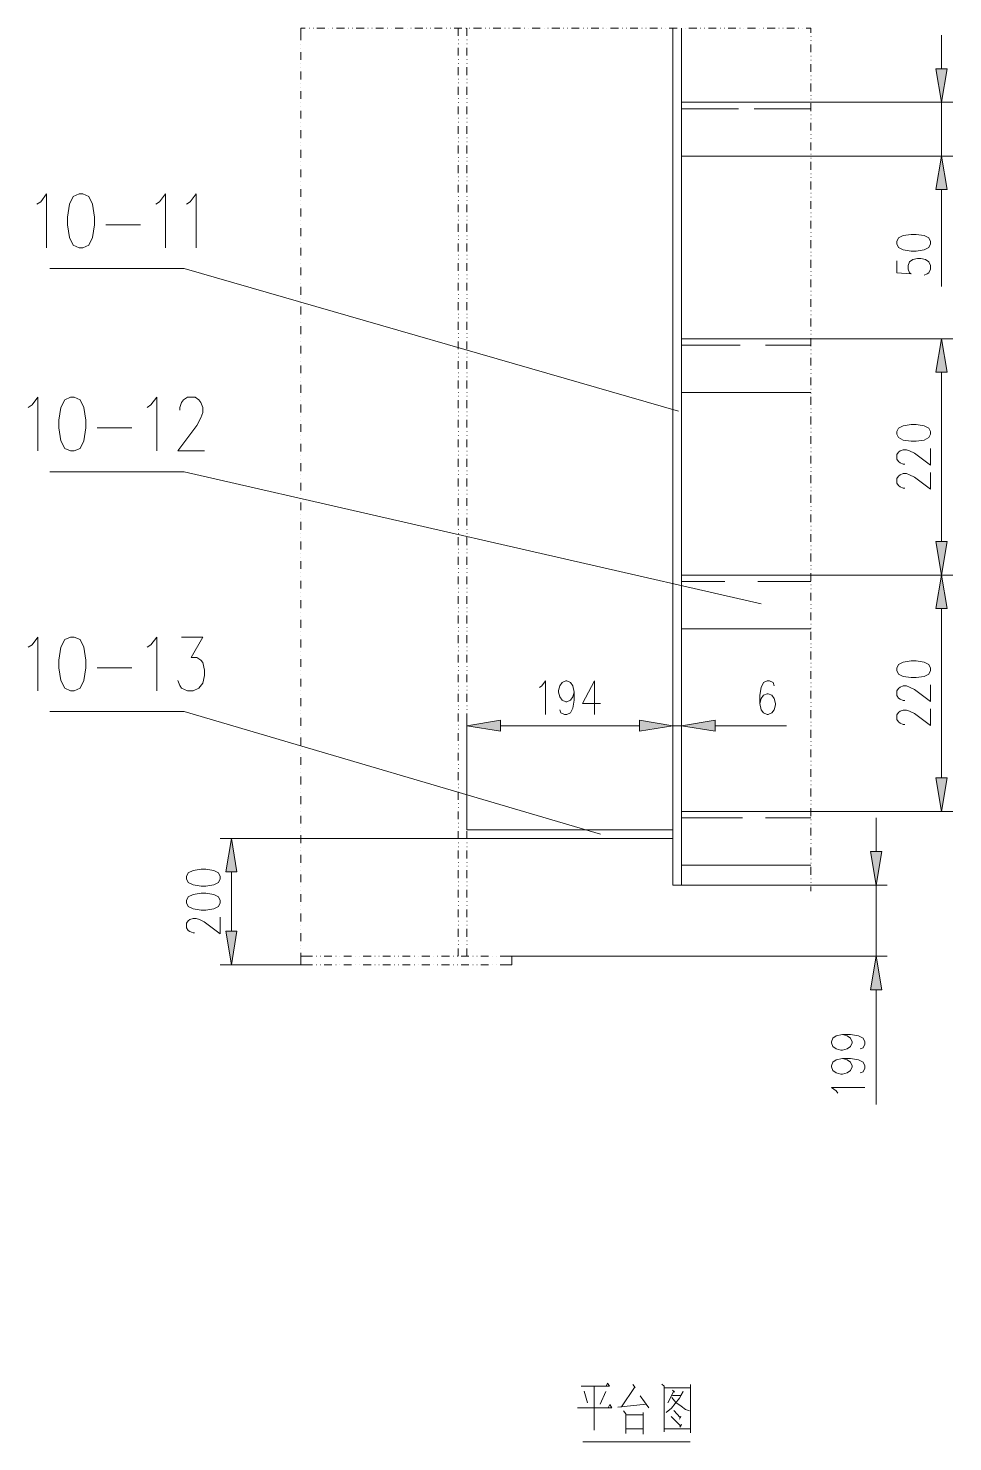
# Model space of a CAD drawing. Header units: millimetres. Extents: x 0 to 829, y 0 to 586.
# Drawn here: x 408.3 to 476.2, y 169.9 to 273.7 of the extents above; entities that cross this region are included whole.
import ezdxf

# ---------------------------------------------------------------- set-up
doc = ezdxf.new("R2010")
doc.units = ezdxf.units.MM

msp = doc.modelspace()

# ---------------------------------------------------------------- hatches: boundary and pattern name
h = msp.add_hatch(color=0)
h.dxf.hatch_style = 2
h.paths.add_polyline_path([(474.997639, 270.728722), (475.410389, 268.266333), (475.819611, 270.728722)])
h = msp.add_hatch(color=0)
h.dxf.hatch_style = 2
h.paths.add_polyline_path([(474.997639, 261.856361), (475.410389, 264.322278), (475.819611, 261.856361)])
h = msp.add_hatch(color=0)
h.dxf.hatch_style = 2
h.paths.add_polyline_path([(474.997639, 248.447278), (475.410389, 250.913194), (475.819611, 248.447278)])
h = msp.add_hatch(color=0)
h.dxf.hatch_style = 2
h.paths.add_polyline_path([(474.997639, 236.025972), (475.410389, 233.560056), (475.819611, 236.025972)])
h = msp.add_hatch(color=0)
h.dxf.hatch_style = 2
h.paths.add_polyline_path([(474.997639, 231.094139), (475.410389, 233.560056), (475.819611, 231.094139)])
h = msp.add_hatch(color=0)
h.dxf.hatch_style = 2
h.paths.add_polyline_path([(443.000694, 222.909694), (440.534778, 222.496944), (443.000694, 222.087722)])
h = msp.add_hatch(color=0)
h.dxf.hatch_style = 2
h.paths.add_polyline_path([(453.213611, 222.909694), (455.679528, 222.496944), (453.213611, 222.087722)])
h = msp.add_hatch(color=0)
h.dxf.hatch_style = 2
h.paths.add_polyline_path([(453.213611, 222.909694), (455.679528, 222.496944), (453.213611, 222.087722)])
h = msp.add_hatch(color=0)
h.dxf.hatch_style = 2
h.paths.add_polyline_path([(458.773389, 222.909694), (456.307472, 222.496944), (458.773389, 222.087722)])
h = msp.add_hatch(color=0)
h.dxf.hatch_style = 2
h.paths.add_polyline_path([(474.997639, 218.672833), (475.410389, 216.206917), (475.819611, 218.672833)])
h = msp.add_hatch(color=0)
h.dxf.hatch_style = 2
h.paths.add_polyline_path([(422.828861, 211.761917), (423.238083, 214.227833), (423.647306, 211.761917)])
h = msp.add_hatch(color=0)
h.dxf.hatch_style = 2
h.paths.add_polyline_path([(470.18575, 213.26475), (470.5985, 210.798833), (471.007722, 213.26475)])
h = msp.add_hatch(color=0)
h.dxf.hatch_style = 2
h.paths.add_polyline_path([(422.828861, 207.405111), (423.238083, 204.942722), (423.647306, 207.405111)])
h = msp.add_hatch(color=0)
h.dxf.hatch_style = 2
h.paths.add_polyline_path([(470.18575, 203.108278), (470.5985, 205.574194), (471.007722, 203.108278)])

# ---------------------------------------------------------------- linework, layer by layer
at = {"color": 0, "lineweight": 0}
for points in [[(428.332194, 273.702639), (428.332194, 272.824222)], [(428.667333, 273.702639), (428.332194, 273.702639)], [(428.953083, 273.702639), (428.970722, 273.702639)], [(429.242361, 273.702639), (429.26, 273.702639)], [(430.103139, 273.702639), (429.528111, 273.702639)], [(430.392417, 273.702639), (430.410056, 273.702639)], [(430.678167, 273.702639), (430.695806, 273.702639)], [(431.542472, 273.702639), (430.967444, 273.702639)], [(431.828222, 273.702639), (431.845861, 273.702639)], [(432.1175, 273.702639), (432.135139, 273.702639)], [(432.981806, 273.702639), (432.40325, 273.702639)], [(433.267556, 273.702639), (433.285194, 273.702639)], [(433.556833, 273.702639), (433.574472, 273.702639)], [(434.417611, 273.702639), (433.842583, 273.702639)], [(434.706889, 273.702639), (434.724528, 273.702639)], [(434.992639, 273.702639), (435.010278, 273.702639)], [(435.856944, 273.702639), (435.281917, 273.702639)], [(436.142694, 273.702639), (436.160333, 273.702639)], [(436.431972, 273.702639), (436.449611, 273.702639)], [(437.29275, 273.702639), (436.717722, 273.702639)], [(437.582028, 273.702639), (437.599667, 273.702639)], [(437.867778, 273.702639), (437.885417, 273.702639)], [(438.732083, 273.702639), (438.157056, 273.702639)], [(439.017833, 273.702639), (439.035472, 273.702639)], [(439.307111, 273.702639), (439.32475, 273.702639)], [(440.167889, 273.702639), (439.592861, 273.702639)], [(439.903306, 273.702639), (439.903306, 273.138194)], [(440.457167, 273.702639), (440.474806, 273.702639)], [(440.534778, 273.702639), (440.534778, 273.138194)], [(440.742917, 273.702639), (440.760556, 273.702639)], [(441.607222, 273.702639), (441.032194, 273.702639)], [(441.892972, 273.702639), (441.910611, 273.702639)], [(442.18225, 273.702639), (442.199889, 273.702639)], [(443.043028, 273.702639), (442.468, 273.702639)], [(443.332306, 273.702639), (443.349944, 273.702639)], [(443.618056, 273.702639), (443.635694, 273.702639)], [(444.482361, 273.702639), (443.907333, 273.702639)], [(444.771639, 273.702639), (444.789278, 273.702639)], [(445.057389, 273.702639), (445.075028, 273.702639)], [(445.921694, 273.702639), (445.346667, 273.702639)], [(446.207444, 273.702639), (446.225083, 273.702639)], [(446.496722, 273.702639), (446.514361, 273.702639)], [(447.3575, 273.702639), (446.782472, 273.702639)], [(447.646778, 273.702639), (447.664417, 273.702639)], [(447.932528, 273.702639), (447.950167, 273.702639)], [(448.796833, 273.702639), (448.221806, 273.702639)], [(449.082583, 273.702639), (449.100222, 273.702639)], [(449.371861, 273.702639), (449.3895, 273.702639)], [(450.232639, 273.702639), (449.657611, 273.702639)], [(450.521917, 273.702639), (450.539556, 273.702639)], [(450.807667, 273.702639), (450.825306, 273.702639)], [(451.671972, 273.702639), (451.096944, 273.702639)], [(451.957722, 273.702639), (451.975361, 273.702639)], [(452.247, 273.702639), (452.264639, 273.702639)], [(453.107778, 273.702639), (452.53275, 273.702639)], [(453.397056, 273.702639), (453.414694, 273.702639)], [(453.682806, 273.702639), (453.700444, 273.702639)], [(454.547111, 273.702639), (453.972083, 273.702639)], [(454.832861, 273.702639), (454.8505, 273.702639)], [(455.122139, 273.702639), (455.139778, 273.702639)], [(455.986444, 273.702639), (455.407889, 273.702639)], [(455.679528, 273.702639), (455.679528, 210.798833)], [(456.272194, 273.702639), (456.289833, 273.702639)], [(456.307472, 273.702639), (456.307472, 210.798833)], [(456.561472, 273.702639), (456.579111, 273.702639)], [(457.42225, 273.702639), (456.847222, 273.702639)], [(457.711528, 273.702639), (457.729167, 273.702639)], [(457.997278, 273.702639), (458.014917, 273.702639)], [(458.861583, 273.702639), (458.286556, 273.702639)], [(459.147333, 273.702639), (459.164972, 273.702639)], [(459.436611, 273.702639), (459.45425, 273.702639)], [(460.297389, 273.702639), (459.722361, 273.702639)], [(460.586667, 273.702639), (460.604306, 273.702639)], [(460.872417, 273.702639), (460.890056, 273.702639)], [(461.736722, 273.702639), (461.161694, 273.702639)], [(462.022472, 273.702639), (462.040111, 273.702639)], [(462.31175, 273.702639), (462.329389, 273.702639)], [(463.172528, 273.702639), (462.5975, 273.702639)], [(463.461806, 273.702639), (463.479444, 273.702639)], [(463.747556, 273.702639), (463.765194, 273.702639)], [(464.611861, 273.702639), (464.036833, 273.702639)], [(464.897611, 273.702639), (464.91525, 273.702639)], [(465.186889, 273.702639), (465.204528, 273.702639)], [(465.807778, 273.702639), (465.472639, 273.702639)], [(465.807778, 273.702639), (465.807778, 273.378083)], [(465.807778, 273.088806), (465.825417, 273.088806)], [(475.410389, 270.728722), (475.410389, 273.194639)], [(428.332194, 272.534944), (428.349833, 272.534944)], [(428.332194, 272.249194), (428.349833, 272.249194)], [(428.332194, 271.959917), (428.332194, 271.384889)], [(439.903306, 272.852444), (439.920944, 272.852444)], [(439.903306, 272.563167), (439.920944, 272.563167)], [(439.903306, 272.277417), (439.903306, 271.702389)], [(440.534778, 272.852444), (440.552417, 272.852444)], [(440.534778, 272.563167), (440.552417, 272.563167)], [(440.534778, 272.277417), (440.534778, 271.702389)], [(465.807778, 272.803056), (465.825417, 272.803056)], [(465.807778, 272.513778), (465.807778, 271.93875)], [(428.332194, 271.099139), (428.349833, 271.099139)], [(439.903306, 271.413111), (439.920944, 271.413111)], [(439.903306, 271.127361), (439.920944, 271.127361)], [(440.534778, 271.413111), (440.552417, 271.413111)], [(440.534778, 271.127361), (440.552417, 271.127361)], [(465.807778, 271.653), (465.825417, 271.653)], [(465.807778, 271.363722), (465.825417, 271.363722)], [(465.807778, 271.077972), (465.807778, 270.502944)], [(428.332194, 270.809861), (428.349833, 270.809861)], [(428.332194, 270.524111), (428.332194, 269.949083)], [(439.903306, 270.838083), (439.903306, 270.263056)], [(439.903306, 269.977306), (439.920944, 269.977306)], [(440.534778, 270.838083), (440.534778, 270.263056)], [(440.534778, 269.977306), (440.552417, 269.977306)], [(465.807778, 270.213667), (465.825417, 270.213667)], [(465.807778, 269.927917), (465.825417, 269.927917)], [(428.332194, 269.659806), (428.349833, 269.659806)], [(428.332194, 269.374056), (428.349833, 269.374056)], [(428.332194, 269.084778), (428.332194, 268.50975)], [(439.903306, 269.688028), (439.920944, 269.688028)], [(439.903306, 269.402278), (439.903306, 268.82725)], [(440.534778, 269.688028), (440.552417, 269.688028)], [(440.534778, 269.402278), (440.534778, 268.82725)], [(465.807778, 269.638639), (465.807778, 269.063611)], [(465.807778, 268.777861), (465.825417, 268.777861)], [(428.332194, 268.224), (428.349833, 268.224)], [(428.332194, 267.934722), (428.349833, 267.934722)], [(439.903306, 268.537972), (439.920944, 268.537972)], [(439.903306, 268.252222), (439.920944, 268.252222)], [(439.903306, 267.962944), (439.903306, 267.387917)], [(440.534778, 268.537972), (440.552417, 268.537972)], [(440.534778, 268.252222), (440.552417, 268.252222)], [(440.534778, 267.962944), (440.534778, 267.387917)], [(465.807778, 268.266333), (456.307472, 268.266333)], [(460.484361, 267.790083), (456.307472, 267.790083)], [(465.807778, 267.790083), (461.634417, 267.790083)], [(465.807778, 268.488583), (465.825417, 268.488583)], [(465.807778, 268.266333), (476.228833, 268.266333)], [(465.807778, 268.202833), (465.807778, 267.627806)], [(475.410389, 268.266333), (475.410389, 264.322278)], [(428.332194, 267.648972), (428.332194, 267.073944)], [(428.332194, 266.784667), (428.349833, 266.784667)], [(439.903306, 267.098639), (439.920944, 267.098639)], [(439.903306, 266.812889), (439.920944, 266.812889)], [(440.534778, 267.098639), (440.552417, 267.098639)], [(440.534778, 266.812889), (440.552417, 266.812889)], [(465.807778, 267.338528), (465.825417, 267.338528)], [(465.807778, 267.052778), (465.825417, 267.052778)], [(465.807778, 266.7635), (465.807778, 266.188472)], [(428.332194, 266.498917), (428.349833, 266.498917)], [(428.332194, 266.209639), (428.332194, 265.634611)], [(439.903306, 266.523611), (439.903306, 265.948583)], [(439.903306, 265.662833), (439.920944, 265.662833)], [(440.534778, 266.523611), (440.534778, 265.948583)], [(440.534778, 265.662833), (440.552417, 265.662833)], [(465.807778, 265.899194), (465.825417, 265.899194)], [(428.332194, 265.345333), (428.349833, 265.345333)], [(428.332194, 265.059583), (428.349833, 265.059583)], [(428.332194, 264.770306), (428.332194, 264.195278)], [(439.903306, 265.373556), (439.920944, 265.373556)], [(439.903306, 265.087806), (439.903306, 264.512778)], [(440.534778, 265.373556), (440.552417, 265.373556)], [(440.534778, 265.087806), (440.534778, 264.512778)], [(465.807778, 265.613444), (465.825417, 265.613444)], [(465.807778, 265.324167), (465.807778, 264.749139)], [(428.332194, 263.909528), (428.349833, 263.909528)], [(428.332194, 263.62025), (428.349833, 263.62025)], [(439.903306, 264.2235), (439.920944, 264.2235)], [(439.903306, 263.93775), (439.920944, 263.93775)], [(439.903306, 263.648472), (439.903306, 263.073444)], [(440.534778, 264.2235), (440.552417, 264.2235)], [(440.534778, 263.93775), (440.552417, 263.93775)], [(440.534778, 263.648472), (440.534778, 263.073444)], [(465.807778, 264.322278), (456.307472, 264.322278)], [(465.807778, 264.463389), (465.825417, 264.463389)], [(465.807778, 264.322278), (476.228833, 264.322278)], [(465.807778, 264.174111), (465.825417, 264.174111)], [(465.807778, 263.888361), (465.807778, 263.313333)], [(428.332194, 263.3345), (428.332194, 262.759472)], [(439.903306, 262.787694), (439.920944, 262.787694)], [(440.534778, 262.787694), (440.552417, 262.787694)], [(465.807778, 263.024056), (465.825417, 263.024056)], [(465.807778, 262.738306), (465.825417, 262.738306)], [(408.954111, 260.783917), (409.236333, 260.970889), (409.656139, 261.535333), (409.656139, 257.591278)], [(417.685361, 260.783917), (417.967583, 260.970889), (418.390917, 261.535333), (418.390917, 257.591278)], [(419.939611, 260.783917), (420.221833, 260.970889), (420.641639, 261.535333), (420.641639, 257.591278)], [(428.332194, 262.470194), (428.349833, 262.470194)], [(428.332194, 262.184444), (428.349833, 262.184444)], [(428.332194, 261.895167), (428.332194, 261.320139)], [(439.903306, 262.498417), (439.920944, 262.498417)], [(439.903306, 262.212667), (439.903306, 261.637639)], [(440.534778, 262.498417), (440.552417, 262.498417)], [(440.534778, 262.212667), (440.534778, 261.637639)], [(465.807778, 262.449028), (465.807778, 261.874)], [(465.807778, 261.58825), (465.825417, 261.58825)], [(475.410389, 261.856361), (475.410389, 254.754944)], [(428.332194, 261.034389), (428.349833, 261.034389)], [(428.332194, 260.745111), (428.349833, 260.745111)], [(439.903306, 261.348361), (439.920944, 261.348361)], [(439.903306, 261.062611), (439.920944, 261.062611)], [(439.903306, 260.773333), (439.903306, 260.198306)], [(440.534778, 261.348361), (440.552417, 261.348361)], [(440.534778, 261.062611), (440.552417, 261.062611)], [(440.534778, 260.773333), (440.534778, 260.198306)], [(465.807778, 261.298972), (465.825417, 261.298972)], [(465.807778, 261.013222), (465.807778, 260.438194)], [(428.332194, 260.459361), (428.332194, 259.884333)], [(428.332194, 259.595056), (428.349833, 259.595056)], [(439.903306, 259.912556), (439.920944, 259.912556)], [(439.903306, 259.623278), (439.920944, 259.623278)], [(440.534778, 259.912556), (440.552417, 259.912556)], [(440.534778, 259.623278), (440.552417, 259.623278)], [(465.807778, 260.148917), (465.825417, 260.148917)], [(465.807778, 259.863167), (465.825417, 259.863167)], [(465.807778, 259.573889), (465.807778, 258.998861)], [(414.023528, 259.281083), (416.56, 259.281083)], [(428.332194, 259.309306), (428.349833, 259.309306)], [(428.332194, 259.020028), (428.332194, 258.445)], [(439.903306, 259.337528), (439.903306, 258.7625)], [(439.903306, 258.473222), (439.920944, 258.473222)], [(440.534778, 259.337528), (440.534778, 258.7625)], [(440.534778, 258.473222), (440.552417, 258.473222)], [(465.807778, 258.713111), (465.825417, 258.713111)], [(465.807778, 258.423833), (465.825417, 258.423833)], [(428.332194, 258.15925), (428.349833, 258.15925)], [(428.332194, 257.869972), (428.349833, 257.869972)], [(428.332194, 257.584222), (428.332194, 257.009194)], [(439.903306, 258.187472), (439.920944, 258.187472)], [(439.903306, 257.898194), (439.903306, 257.323167)], [(440.534778, 258.187472), (440.552417, 258.187472)], [(440.534778, 257.898194), (440.534778, 257.323167)], [(465.807778, 258.138083), (465.807778, 257.563056)], [(428.332194, 256.719917), (428.349833, 256.719917)], [(428.332194, 256.434167), (428.349833, 256.434167)], [(439.903306, 257.037417), (439.920944, 257.037417)], [(439.903306, 256.748139), (439.920944, 256.748139)], [(439.903306, 256.462389), (439.903306, 255.883833)], [(440.534778, 257.037417), (440.552417, 257.037417)], [(440.534778, 256.748139), (440.552417, 256.748139)], [(440.534778, 256.462389), (440.534778, 255.883833)], [(465.807778, 257.273778), (465.825417, 257.273778)], [(465.807778, 256.988028), (465.825417, 256.988028)], [(465.807778, 256.69875), (465.807778, 256.123722)], [(472.1225, 256.631722), (472.1225, 255.753306), (473.177306, 255.665111), (473.060889, 255.753306), (472.944472, 256.017889), (472.944472, 256.282472), (473.060889, 256.547056), (473.29725, 256.719917), (473.6465, 256.808111), (473.882861, 256.808111), (474.235639, 256.719917), (474.468472, 256.547056), (474.588417, 256.282472), (474.588417, 256.017889), (474.468472, 255.753306), (474.352056, 255.665111), (474.119222, 255.576917)], [(419.76675, 256.070806), (409.906611, 256.070806)], [(419.76675, 256.070806), (456.074639, 245.58625)], [(428.332194, 256.144889), (428.332194, 255.569861)], [(428.332194, 255.284111), (428.349833, 255.284111)], [(439.903306, 255.598083), (439.920944, 255.598083)], [(439.903306, 255.308806), (439.920944, 255.308806)], [(440.534778, 255.598083), (440.552417, 255.598083)], [(440.534778, 255.308806), (440.552417, 255.308806)], [(465.807778, 255.837972), (465.825417, 255.837972)], [(465.807778, 255.548694), (465.825417, 255.548694)], [(428.332194, 254.994833), (428.349833, 254.994833)], [(428.332194, 254.709083), (428.332194, 254.134056)], [(439.903306, 255.023056), (439.903306, 254.448028)], [(440.534778, 255.023056), (440.534778, 254.448028)], [(465.807778, 255.262944), (465.807778, 254.684389)], [(465.807778, 254.398639), (465.825417, 254.398639)], [(428.332194, 253.844778), (428.349833, 253.844778)], [(428.332194, 253.5555), (428.349833, 253.5555)], [(428.332194, 253.26975), (428.332194, 252.694722)], [(439.903306, 254.15875), (439.920944, 254.15875)], [(439.903306, 253.873), (439.920944, 253.873)], [(439.903306, 253.583722), (439.903306, 253.008694)], [(440.534778, 254.15875), (440.552417, 254.15875)], [(440.534778, 253.873), (440.552417, 253.873)], [(440.534778, 253.583722), (440.534778, 253.008694)], [(465.807778, 254.109361), (465.825417, 254.109361)], [(465.807778, 253.823611), (465.807778, 253.248583)], [(428.332194, 252.405444), (428.349833, 252.405444)], [(439.903306, 252.722944), (439.920944, 252.722944)], [(439.903306, 252.433667), (439.920944, 252.433667)], [(440.534778, 252.722944), (440.552417, 252.722944)], [(440.534778, 252.433667), (440.552417, 252.433667)], [(465.807778, 252.959306), (465.825417, 252.959306)], [(465.807778, 252.673556), (465.825417, 252.673556)], [(465.807778, 252.384278), (465.807778, 251.80925)], [(428.332194, 252.119694), (428.349833, 252.119694)], [(428.332194, 251.830417), (428.332194, 251.255389)], [(439.903306, 252.147917), (439.903306, 251.572889)], [(439.903306, 251.283611), (439.920944, 251.283611)], [(440.534778, 252.147917), (440.534778, 251.572889)], [(440.534778, 251.283611), (440.552417, 251.283611)], [(465.807778, 251.5235), (465.825417, 251.5235)], [(465.807778, 251.234222), (465.825417, 251.234222)], [(428.332194, 250.969639), (428.349833, 250.969639)], [(428.332194, 250.680361), (428.349833, 250.680361)], [(428.332194, 250.394611), (428.332194, 249.819583)], [(439.903306, 250.997861), (439.920944, 250.997861)], [(439.903306, 250.708583), (439.903306, 250.133556)], [(440.534778, 250.997861), (440.552417, 250.997861)], [(440.534778, 250.708583), (440.534778, 250.133556)], [(465.807778, 250.913194), (456.307472, 250.913194)], [(460.607833, 250.440472), (456.307472, 250.440472)], [(465.807778, 250.440472), (462.4705, 250.440472)], [(465.807778, 250.948472), (465.807778, 250.373444)], [(465.807778, 250.913194), (476.228833, 250.913194)], [(428.332194, 249.530306), (428.349833, 249.530306)], [(428.332194, 249.244556), (428.349833, 249.244556)], [(439.903306, 249.847806), (439.920944, 249.847806)], [(439.903306, 249.558528), (439.920944, 249.558528)], [(439.903306, 249.272778), (439.903306, 248.69775)], [(440.534778, 249.847806), (440.552417, 249.847806)], [(440.534778, 249.558528), (440.552417, 249.558528)], [(440.534778, 249.272778), (440.534778, 248.69775)], [(465.807778, 250.084167), (465.825417, 250.084167)], [(465.807778, 249.798417), (465.825417, 249.798417)], [(465.807778, 249.509139), (465.807778, 248.934111)], [(428.332194, 248.955278), (428.332194, 248.38025)], [(428.332194, 248.0945), (428.349833, 248.0945)], [(439.903306, 248.408472), (439.920944, 248.408472)], [(439.903306, 248.122722), (439.920944, 248.122722)], [(440.534778, 248.408472), (440.552417, 248.408472)], [(440.534778, 248.122722), (440.552417, 248.122722)], [(465.807778, 248.648361), (465.825417, 248.648361)], [(465.807778, 248.359083), (465.825417, 248.359083)], [(465.807778, 248.073333), (465.807778, 247.498306)], [(475.410389, 248.447278), (475.410389, 236.025972)], [(428.332194, 247.805222), (428.349833, 247.805222)], [(428.332194, 247.519472), (428.332194, 246.944444)], [(439.903306, 247.833444), (439.903306, 247.258417)], [(440.534778, 247.833444), (440.534778, 247.258417)], [(465.807778, 247.209028), (465.825417, 247.209028)], [(408.319111, 245.861417), (408.601333, 246.048389), (409.024667, 246.612833), (409.024667, 242.668778)], [(417.050361, 245.861417), (417.332583, 246.048389), (417.755917, 246.612833), (417.755917, 242.668778)], [(419.445722, 245.674444), (419.445722, 245.861417), (419.586833, 246.235361), (419.727944, 246.425861), (420.010167, 246.612833), (420.571083, 246.612833), (420.853306, 246.425861), (420.994417, 246.235361), (421.135528, 245.861417), (421.135528, 245.487472), (420.994417, 245.11), (420.712194, 244.545556), (419.304611, 242.668778), (421.276639, 242.668778)], [(428.332194, 246.655167), (428.349833, 246.655167)], [(428.332194, 246.369417), (428.349833, 246.369417)], [(428.332194, 246.080139), (428.332194, 245.505111)], [(439.903306, 246.972667), (439.920944, 246.972667)], [(439.903306, 246.683389), (439.920944, 246.683389)], [(439.903306, 246.397639), (439.903306, 245.822611)], [(440.534778, 246.972667), (440.552417, 246.972667)], [(440.534778, 246.683389), (440.552417, 246.683389)], [(440.534778, 246.397639), (440.534778, 245.822611)], [(465.807778, 246.969139), (456.307472, 246.969139)], [(465.807778, 246.923278), (465.825417, 246.923278)], [(465.807778, 246.634), (465.807778, 246.058972)], [(428.332194, 245.219361), (428.349833, 245.219361)], [(428.332194, 244.930083), (428.349833, 244.930083)], [(439.903306, 245.533333), (439.920944, 245.533333)], [(439.903306, 245.247583), (439.920944, 245.247583)], [(439.903306, 244.958306), (439.903306, 244.383278)], [(440.534778, 245.533333), (440.552417, 245.533333)], [(440.534778, 245.247583), (440.552417, 245.247583)], [(440.534778, 244.958306), (440.534778, 244.383278)], [(465.807778, 245.773222), (465.825417, 245.773222)], [(465.807778, 245.483944), (465.825417, 245.483944)], [(465.807778, 245.198194), (465.807778, 244.623167)], [(413.388528, 244.358583), (415.925, 244.358583)], [(428.332194, 244.644333), (428.332194, 244.069306)], [(439.903306, 244.094), (439.920944, 244.094)], [(440.534778, 244.094), (440.552417, 244.094)], [(465.807778, 244.333889), (465.825417, 244.333889)], [(465.807778, 244.048139), (465.825417, 244.048139)], [(428.332194, 243.780028), (428.349833, 243.780028)], [(428.332194, 243.494278), (428.349833, 243.494278)], [(428.332194, 243.205), (428.332194, 242.629972)], [(439.903306, 243.80825), (439.920944, 243.80825)], [(439.903306, 243.518972), (439.903306, 242.943944)], [(440.534778, 243.80825), (440.552417, 243.80825)], [(440.534778, 243.518972), (440.534778, 242.943944)], [(465.807778, 243.758861), (465.807778, 243.183833)], [(465.807778, 242.894556), (465.825417, 242.894556)], [(472.708111, 241.709222), (472.591694, 241.709222), (472.358861, 241.797417), (472.238917, 241.885611), (472.1225, 242.062), (472.1225, 242.41125), (472.238917, 242.587639), (472.358861, 242.675833), (472.591694, 242.764028), (472.828056, 242.764028), (473.060889, 242.675833), (473.413667, 242.499444), (474.588417, 241.621028), (474.588417, 242.852222)], [(428.332194, 242.340694), (428.349833, 242.340694)], [(428.332194, 242.054944), (428.349833, 242.054944)], [(439.903306, 242.658194), (439.920944, 242.658194)], [(439.903306, 242.368917), (439.920944, 242.368917)], [(439.903306, 242.083167), (439.903306, 241.508139)], [(440.534778, 242.658194), (440.552417, 242.658194)], [(440.534778, 242.368917), (440.552417, 242.368917)], [(440.534778, 242.083167), (440.534778, 241.508139)], [(465.807778, 242.608806), (465.825417, 242.608806)], [(465.807778, 242.319528), (465.807778, 241.7445)], [(419.76675, 241.148306), (409.906611, 241.148306)], [(419.76675, 241.148306), (462.163583, 231.453972)], [(428.332194, 241.765667), (428.332194, 241.190639)], [(428.332194, 240.904889), (428.349833, 240.904889)], [(439.903306, 241.218861), (439.920944, 241.218861)], [(439.903306, 240.933111), (439.920944, 240.933111)], [(440.534778, 241.218861), (440.552417, 241.218861)], [(440.534778, 240.933111), (440.552417, 240.933111)], [(465.807778, 241.45875), (465.825417, 241.45875)], [(465.807778, 241.169472), (465.825417, 241.169472)], [(465.807778, 240.883722), (465.807778, 240.308694)], [(472.708111, 239.948861), (472.591694, 239.948861), (472.358861, 240.037056), (472.238917, 240.12525), (472.1225, 240.301639), (472.1225, 240.650889), (472.238917, 240.827278), (472.358861, 240.915472), (472.591694, 241.003667), (472.828056, 241.003667), (473.060889, 240.915472), (473.413667, 240.739083), (474.588417, 239.860667), (474.588417, 241.091861)], [(428.332194, 240.615611), (428.349833, 240.615611)], [(428.332194, 240.329861), (428.332194, 239.754833)], [(439.903306, 240.643833), (439.903306, 240.068806)], [(439.903306, 239.783056), (439.920944, 239.783056)], [(440.534778, 240.643833), (440.534778, 240.068806)], [(440.534778, 239.783056), (440.552417, 239.783056)], [(465.807778, 240.019417), (465.825417, 240.019417)], [(465.807778, 239.733667), (465.825417, 239.733667)], [(428.332194, 239.465556), (428.349833, 239.465556)], [(428.332194, 239.179806), (428.349833, 239.179806)], [(428.332194, 238.890528), (428.332194, 238.3155)], [(439.903306, 239.493778), (439.920944, 239.493778)], [(439.903306, 239.208028), (439.903306, 238.633)], [(440.534778, 239.493778), (440.552417, 239.493778)], [(440.534778, 239.208028), (440.534778, 238.633)], [(465.807778, 239.444389), (465.807778, 238.869361)], [(428.332194, 238.02975), (428.349833, 238.02975)], [(428.332194, 237.740472), (428.349833, 237.740472)], [(439.903306, 238.343722), (439.920944, 238.343722)], [(439.903306, 238.057972), (439.920944, 238.057972)], [(439.903306, 237.768694), (439.903306, 237.193667)], [(440.534778, 238.343722), (440.552417, 238.343722)], [(440.534778, 238.057972), (440.552417, 238.057972)], [(440.534778, 237.768694), (440.534778, 237.193667)], [(465.807778, 238.583611), (465.825417, 238.583611)], [(465.807778, 238.294333), (465.825417, 238.294333)], [(465.807778, 238.008583), (465.807778, 237.433556)], [(428.332194, 237.454722), (428.332194, 236.879694)], [(439.903306, 236.907917), (439.920944, 236.907917)], [(439.903306, 236.618639), (439.920944, 236.618639)], [(440.534778, 236.907917), (440.552417, 236.907917)], [(440.534778, 236.618639), (440.552417, 236.618639)], [(465.807778, 237.144278), (465.825417, 237.144278)], [(465.807778, 236.858528), (465.825417, 236.858528)], [(428.332194, 236.590417), (428.349833, 236.590417)], [(428.332194, 236.304667), (428.349833, 236.304667)], [(428.332194, 236.015389), (428.332194, 235.440361)], [(439.903306, 236.332889), (439.903306, 235.757861)], [(440.534778, 236.332889), (440.534778, 235.757861)], [(465.807778, 236.56925), (465.807778, 235.994222)], [(465.807778, 235.708472), (465.825417, 235.708472)], [(428.332194, 235.154611), (428.349833, 235.154611)], [(428.332194, 234.865333), (428.349833, 234.865333)], [(428.332194, 234.579583), (428.332194, 234.004556)], [(439.903306, 235.468583), (439.920944, 235.468583)], [(439.903306, 235.182833), (439.920944, 235.182833)], [(439.903306, 234.893556), (439.903306, 234.318528)], [(440.534778, 235.468583), (440.552417, 235.468583)], [(440.534778, 235.182833), (440.552417, 235.182833)], [(440.534778, 234.893556), (440.534778, 234.318528)], [(465.807778, 235.419194), (465.825417, 235.419194)], [(465.807778, 235.133444), (465.807778, 234.558417)], [(428.332194, 233.715278), (428.349833, 233.715278)], [(439.903306, 234.032778), (439.920944, 234.032778)], [(439.903306, 233.7435), (439.920944, 233.7435)], [(440.534778, 234.032778), (440.552417, 234.032778)], [(440.534778, 233.7435), (440.552417, 233.7435)], [(465.807778, 233.560056), (456.307472, 233.560056)], [(465.807778, 234.269139), (465.825417, 234.269139)], [(465.807778, 233.983389), (465.825417, 233.983389)], [(465.807778, 233.694111), (465.807778, 233.119083)], [(465.807778, 233.560056), (476.228833, 233.560056)], [(465.807778, 233.560056), (476.228833, 233.560056)], [(428.332194, 233.429528), (428.349833, 233.429528)], [(428.332194, 233.14025), (428.332194, 232.565222)], [(439.903306, 233.45775), (439.903306, 232.879194)], [(439.903306, 232.593444), (439.920944, 232.593444)], [(440.534778, 233.45775), (440.534778, 232.879194)], [(440.534778, 232.593444), (440.552417, 232.593444)], [(459.489528, 233.087333), (456.307472, 233.087333)], [(465.807778, 233.087333), (461.913111, 233.087333)], [(465.807778, 232.833333), (465.825417, 232.833333)], [(465.807778, 232.544056), (465.825417, 232.544056)], [(428.332194, 232.279472), (428.349833, 232.279472)], [(428.332194, 231.990194), (428.349833, 231.990194)], [(428.332194, 231.704444), (428.332194, 231.129417)], [(439.903306, 232.304167), (439.920944, 232.304167)], [(439.903306, 232.018417), (439.903306, 231.443389)], [(440.534778, 232.304167), (440.552417, 232.304167)], [(440.534778, 232.018417), (440.534778, 231.443389)], [(465.807778, 232.258306), (465.807778, 231.67975)], [(428.332194, 230.840139), (428.349833, 230.840139)], [(428.332194, 230.550861), (428.349833, 230.550861)], [(439.903306, 231.154111), (439.920944, 231.154111)], [(439.903306, 230.868361), (439.920944, 230.868361)], [(439.903306, 230.579083), (439.903306, 230.004056)], [(440.534778, 231.154111), (440.552417, 231.154111)], [(440.534778, 230.868361), (440.552417, 230.868361)], [(440.534778, 230.579083), (440.534778, 230.004056)], [(465.807778, 231.394), (465.825417, 231.394)], [(465.807778, 231.104722), (465.825417, 231.104722)], [(465.807778, 230.818972), (465.807778, 230.243944)], [(475.410389, 231.094139), (475.410389, 218.672833)], [(428.332194, 230.265111), (428.332194, 229.690083)], [(428.332194, 229.400806), (428.349833, 229.400806)], [(439.903306, 229.718306), (439.920944, 229.718306)], [(439.903306, 229.429028), (439.920944, 229.429028)], [(440.534778, 229.718306), (440.552417, 229.718306)], [(440.534778, 229.429028), (440.552417, 229.429028)], [(465.807778, 229.616), (456.307472, 229.616)], [(465.807778, 229.954667), (465.825417, 229.954667)], [(465.807778, 229.668917), (465.825417, 229.668917)], [(465.807778, 229.379639), (465.807778, 228.804611)], [(408.319111, 228.257806), (408.601333, 228.444778), (409.024667, 229.009222), (409.024667, 225.065167)], [(417.050361, 228.257806), (417.332583, 228.444778), (417.755917, 229.009222), (417.755917, 225.065167)], [(419.586833, 229.009222), (421.135528, 229.009222), (420.292389, 227.506389), (420.712194, 227.506389), (420.994417, 227.319417), (421.135528, 227.128917), (421.276639, 226.568), (421.276639, 226.190528), (421.135528, 225.626083), (420.853306, 225.252139), (420.4335, 225.065167), (420.010167, 225.065167), (419.586833, 225.252139), (419.445722, 225.439111), (419.304611, 225.816583)], [(428.332194, 229.115056), (428.349833, 229.115056)], [(428.332194, 228.825778), (428.332194, 228.25075)], [(439.903306, 229.143278), (439.903306, 228.56825)], [(440.534778, 229.143278), (440.534778, 228.56825)], [(465.807778, 228.518861), (465.825417, 228.518861)], [(428.332194, 227.965), (428.349833, 227.965)], [(428.332194, 227.675722), (428.349833, 227.675722)], [(428.332194, 227.389972), (428.332194, 226.814944)], [(439.903306, 228.278972), (439.920944, 228.278972)], [(439.903306, 227.993222), (439.920944, 227.993222)], [(439.903306, 227.703944), (439.903306, 227.128917)], [(440.534778, 228.278972), (440.552417, 228.278972)], [(440.534778, 227.993222), (440.552417, 227.993222)], [(440.534778, 227.703944), (440.534778, 227.128917)], [(465.807778, 228.229583), (465.825417, 228.229583)], [(465.807778, 227.943833), (465.807778, 227.368806)], [(413.388528, 226.754972), (415.925, 226.754972)], [(428.332194, 226.525667), (428.349833, 226.525667)], [(428.332194, 226.239917), (428.349833, 226.239917)], [(439.903306, 226.843167), (439.920944, 226.843167)], [(439.903306, 226.553889), (439.920944, 226.553889)], [(439.903306, 226.268139), (439.903306, 225.693111)], [(440.534778, 226.843167), (440.552417, 226.843167)], [(440.534778, 226.553889), (440.552417, 226.553889)], [(440.534778, 226.268139), (440.534778, 225.693111)], [(465.807778, 227.079528), (465.825417, 227.079528)], [(465.807778, 226.793778), (465.825417, 226.793778)], [(465.807778, 226.5045), (465.807778, 225.929472)], [(428.332194, 225.950639), (428.332194, 225.375611)], [(439.903306, 225.403833), (439.920944, 225.403833)], [(440.534778, 225.403833), (440.552417, 225.403833)], [(445.861722, 225.315639), (446.038111, 225.432056), (446.302694, 225.784833), (446.302694, 223.318917)], [(448.415833, 224.962861), (448.327639, 224.610083), (448.15125, 224.37725), (447.886667, 224.257306), (447.798472, 224.257306), (447.533889, 224.37725), (447.3575, 224.610083), (447.269306, 224.962861), (447.269306, 225.079278), (447.3575, 225.432056), (447.533889, 225.668417), (447.798472, 225.784833), (447.886667, 225.784833), (448.15125, 225.668417), (448.327639, 225.432056), (448.415833, 224.962861), (448.415833, 224.37725), (448.327639, 223.788111), (448.15125, 223.438861), (447.886667, 223.318917), (447.710278, 223.318917), (447.445694, 223.438861), (447.3575, 223.671694)], [(449.911611, 225.784833), (449.029667, 224.140889), (450.352583, 224.140889)], [(449.911611, 225.784833), (449.911611, 223.318917)], [(463.116083, 225.432056), (463.027889, 225.668417), (462.763306, 225.784833), (462.586917, 225.784833), (462.325861, 225.668417), (462.149472, 225.315639), (462.061278, 224.730028), (462.061278, 224.140889), (462.149472, 223.671694), (462.325861, 223.438861), (462.586917, 223.318917), (462.675111, 223.318917), (462.939694, 223.438861), (463.116083, 223.671694), (463.204278, 224.024472), (463.204278, 224.140889), (463.116083, 224.493667), (462.939694, 224.730028), (462.675111, 224.846444), (462.586917, 224.846444), (462.325861, 224.730028), (462.149472, 224.493667), (462.061278, 224.140889)], [(465.807778, 225.643722), (465.825417, 225.643722)], [(465.807778, 225.354444), (465.825417, 225.354444)], [(472.708111, 224.356083), (472.591694, 224.356083), (472.358861, 224.444278), (472.238917, 224.532472), (472.1225, 224.708861), (472.1225, 225.061639), (472.238917, 225.238028), (472.358861, 225.326222), (472.591694, 225.414417), (472.828056, 225.414417), (473.060889, 225.326222), (473.413667, 225.149833), (474.588417, 224.267889), (474.588417, 225.499083)], [(428.332194, 225.089861), (428.349833, 225.089861)], [(428.332194, 224.800583), (428.349833, 224.800583)], [(428.332194, 224.514833), (428.332194, 223.939806)], [(439.903306, 225.118083), (439.920944, 225.118083)], [(439.903306, 224.828806), (439.903306, 224.253778)], [(440.534778, 225.118083), (440.552417, 225.118083)], [(440.534778, 224.828806), (440.534778, 224.253778)], [(465.807778, 225.068694), (465.807778, 224.493667)], [(465.807778, 224.204389), (465.825417, 224.204389)], [(419.76675, 223.544694), (409.906611, 223.544694)], [(419.76675, 223.544694), (450.363167, 214.541806)], [(428.332194, 223.650528), (428.349833, 223.650528)], [(428.332194, 223.364778), (428.349833, 223.364778)], [(439.903306, 223.968028), (439.920944, 223.968028)], [(439.903306, 223.67875), (439.920944, 223.67875)], [(439.903306, 223.393), (439.903306, 222.817972)], [(440.534778, 223.968028), (440.552417, 223.968028)], [(440.534778, 223.67875), (440.552417, 223.67875)], [(440.534778, 223.393), (440.534778, 222.817972)], [(440.534778, 214.859306), (440.534778, 223.318917)], [(455.679528, 214.859306), (455.679528, 223.318917)], [(455.679528, 214.859306), (455.679528, 223.318917)], [(456.307472, 216.206917), (456.307472, 223.318917)], [(465.807778, 223.918639), (465.825417, 223.918639)], [(465.807778, 223.629361), (465.807778, 223.054333)], [(472.708111, 222.595722), (472.591694, 222.595722), (472.358861, 222.683917), (472.238917, 222.772111), (472.1225, 222.9485), (472.1225, 223.301278), (472.238917, 223.477667), (472.358861, 223.565861), (472.591694, 223.650528), (472.828056, 223.650528), (473.060889, 223.565861), (473.413667, 223.389472), (474.588417, 222.507528), (474.588417, 223.738722)], [(428.332194, 223.0755), (428.332194, 222.500472)], [(428.332194, 222.214722), (428.349833, 222.214722)], [(439.903306, 222.528694), (439.920944, 222.528694)], [(439.903306, 222.242944), (439.920944, 222.242944)], [(440.534778, 222.528694), (440.552417, 222.528694)], [(440.534778, 222.242944), (440.552417, 222.242944)], [(443.000694, 222.496944), (453.213611, 222.496944)], [(453.213611, 222.496944), (450.747694, 222.496944)], [(455.679528, 222.496944), (456.307472, 222.496944)], [(458.773389, 222.496944), (464.02625, 222.496944)], [(465.807778, 222.768583), (465.825417, 222.768583)], [(465.807778, 222.479306), (465.825417, 222.479306)], [(465.807778, 222.193556), (465.807778, 221.618528)], [(428.332194, 221.925444), (428.349833, 221.925444)], [(428.332194, 221.639694), (428.332194, 221.064667)], [(439.903306, 221.953667), (439.903306, 221.378639)], [(439.903306, 221.089361), (439.920944, 221.089361)], [(440.534778, 221.953667), (440.534778, 221.378639)], [(440.534778, 221.089361), (440.552417, 221.089361)], [(465.807778, 221.32925), (465.825417, 221.32925)], [(465.807778, 221.0435), (465.825417, 221.0435)], [(428.332194, 220.775389), (428.349833, 220.775389)], [(428.332194, 220.489639), (428.349833, 220.489639)], [(428.332194, 220.200361), (428.332194, 219.625333)], [(439.903306, 220.803611), (439.920944, 220.803611)], [(439.903306, 220.514333), (439.903306, 219.939306)], [(440.534778, 220.803611), (440.552417, 220.803611)], [(440.534778, 220.514333), (440.534778, 219.939306)], [(465.807778, 220.754222), (465.807778, 220.179194)], [(428.332194, 219.336056), (428.349833, 219.336056)], [(428.332194, 219.050306), (428.349833, 219.050306)], [(439.903306, 219.653556), (439.920944, 219.653556)], [(439.903306, 219.364278), (439.920944, 219.364278)], [(439.903306, 219.078528), (439.903306, 218.5035)], [(440.534778, 219.653556), (440.552417, 219.653556)], [(440.534778, 219.364278), (440.552417, 219.364278)], [(440.534778, 219.078528), (440.534778, 218.5035)], [(465.807778, 219.889917), (465.825417, 219.889917)], [(465.807778, 219.604167), (465.825417, 219.604167)], [(465.807778, 219.314889), (465.807778, 218.739861)], [(428.332194, 218.761028), (428.332194, 218.186)], [(439.903306, 218.214222), (439.920944, 218.214222)], [(439.903306, 217.928472), (439.920944, 217.928472)], [(440.534778, 218.214222), (440.552417, 218.214222)], [(440.534778, 217.928472), (440.552417, 217.928472)], [(465.807778, 218.454111), (465.825417, 218.454111)], [(465.807778, 218.164833), (465.825417, 218.164833)], [(428.332194, 217.90025), (428.349833, 217.90025)], [(428.332194, 217.610972), (428.349833, 217.610972)], [(428.332194, 217.325222), (428.332194, 216.750194)], [(439.903306, 217.639194), (439.903306, 217.064167)], [(440.534778, 217.639194), (440.534778, 217.064167)], [(465.807778, 217.879083), (465.807778, 217.304056)], [(465.807778, 217.014778), (465.825417, 217.014778)], [(428.332194, 216.460917), (428.349833, 216.460917)], [(428.332194, 216.175167), (428.349833, 216.175167)], [(428.332194, 215.885889), (428.332194, 215.310861)], [(439.903306, 216.778417), (439.920944, 216.778417)], [(439.903306, 216.489139), (439.920944, 216.489139)], [(439.903306, 216.203389), (439.903306, 215.628361)], [(440.534778, 216.778417), (440.552417, 216.778417)], [(440.534778, 216.489139), (440.552417, 216.489139)], [(440.534778, 216.203389), (440.534778, 215.628361)], [(465.807778, 216.206917), (456.307472, 216.206917)], [(465.807778, 216.729028), (465.825417, 216.729028)], [(465.807778, 216.43975), (465.807778, 215.864722)], [(465.807778, 216.206917), (476.228833, 216.206917)], [(428.332194, 215.025111), (428.349833, 215.025111)], [(439.903306, 215.339083), (439.920944, 215.339083)], [(439.903306, 215.053333), (439.920944, 215.053333)], [(440.534778, 215.339083), (440.552417, 215.339083)], [(440.534778, 215.053333), (440.552417, 215.053333)], [(440.534778, 214.859306), (455.679528, 214.859306)], [(460.794806, 215.734194), (456.307472, 215.734194)], [(465.807778, 215.734194), (462.4705, 215.734194)], [(465.807778, 215.578972), (465.825417, 215.578972)], [(465.807778, 215.289694), (465.825417, 215.289694)], [(465.807778, 215.003944), (465.807778, 214.428917)], [(470.5985, 213.26475), (470.5985, 215.727139)], [(440.534778, 214.227833), (422.416111, 214.227833)], [(428.332194, 214.735833), (428.349833, 214.735833)], [(428.332194, 214.450083), (428.332194, 213.875056)], [(439.903306, 214.764056), (439.903306, 214.189028)], [(439.903306, 213.903278), (439.920944, 213.903278)], [(440.534778, 214.764056), (440.534778, 214.189028)], [(440.534778, 214.227833), (455.679528, 214.227833)], [(440.534778, 213.903278), (440.552417, 213.903278)], [(465.807778, 214.139639), (465.825417, 214.139639)], [(465.807778, 213.853889), (465.825417, 213.853889)], [(428.332194, 213.585778), (428.349833, 213.585778)], [(428.332194, 213.300028), (428.349833, 213.300028)], [(428.332194, 213.01075), (428.332194, 212.435722)], [(439.903306, 213.614), (439.920944, 213.614)], [(439.903306, 213.32825), (439.903306, 212.753222)], [(440.534778, 213.614), (440.552417, 213.614)], [(440.534778, 213.32825), (440.534778, 212.753222)], [(465.807778, 213.564611), (465.807778, 212.989583)], [(423.238083, 211.761917), (423.238083, 207.405111)], [(428.332194, 212.149972), (428.349833, 212.149972)], [(428.332194, 211.860694), (428.349833, 211.860694)], [(439.903306, 212.463944), (439.920944, 212.463944)], [(439.903306, 212.178194), (439.920944, 212.178194)], [(439.903306, 211.888917), (439.903306, 211.313889)], [(440.534778, 212.463944), (440.552417, 212.463944)], [(440.534778, 212.178194), (440.552417, 212.178194)], [(440.534778, 211.888917), (440.534778, 211.313889)], [(465.807778, 212.266389), (456.307472, 212.266389)], [(465.807778, 212.703833), (465.825417, 212.703833)], [(465.807778, 212.414556), (465.825417, 212.414556)], [(465.807778, 212.128806), (465.807778, 211.553778)], [(428.332194, 211.574944), (428.332194, 210.999917)], [(428.332194, 210.710639), (428.349833, 210.710639)], [(439.903306, 211.028139), (439.920944, 211.028139)], [(439.903306, 210.738861), (439.920944, 210.738861)], [(440.534778, 211.028139), (440.552417, 211.028139)], [(440.534778, 210.738861), (440.552417, 210.738861)], [(455.679528, 210.798833), (456.307472, 210.798833)], [(456.307472, 210.798833), (471.420472, 210.798833)], [(465.807778, 211.2645), (465.825417, 211.2645)], [(465.807778, 210.97875), (465.825417, 210.97875)], [(465.807778, 210.689472), (465.807778, 210.361389)], [(470.5985, 210.798833), (470.5985, 205.574194)], [(428.332194, 210.424889), (428.349833, 210.424889)], [(428.332194, 210.135611), (428.332194, 209.560583)], [(439.903306, 210.453111), (439.903306, 209.874556)], [(440.534778, 210.453111), (440.534778, 209.874556)], [(428.332194, 209.274833), (428.349833, 209.274833)], [(428.332194, 208.985556), (428.349833, 208.985556)], [(428.332194, 208.699806), (428.332194, 208.12125)], [(439.903306, 209.588806), (439.920944, 209.588806)], [(439.903306, 209.299528), (439.920944, 209.299528)], [(439.903306, 209.013778), (439.903306, 208.43875)], [(440.534778, 209.588806), (440.552417, 209.588806)], [(440.534778, 209.299528), (440.552417, 209.299528)], [(440.534778, 209.013778), (440.534778, 208.43875)], [(420.539333, 207.29575), (420.422917, 207.29575), (420.186556, 207.383944), (420.070139, 207.472139), (419.950194, 207.648528), (419.950194, 208.001306), (420.070139, 208.177694), (420.186556, 208.265889), (420.422917, 208.354083), (420.65575, 208.354083), (420.892111, 208.265889), (421.241361, 208.0895), (422.416111, 207.207556), (422.416111, 208.43875)], [(428.332194, 207.8355), (428.349833, 207.8355)], [(428.332194, 207.546222), (428.349833, 207.546222)], [(439.903306, 208.149472), (439.920944, 208.149472)], [(439.903306, 207.863722), (439.920944, 207.863722)], [(439.903306, 207.574444), (439.903306, 206.999417)], [(440.534778, 208.149472), (440.552417, 208.149472)], [(440.534778, 207.863722), (440.552417, 207.863722)], [(440.534778, 207.574444), (440.534778, 206.999417)], [(428.332194, 207.260472), (428.332194, 206.685444)], [(439.903306, 206.713667), (439.920944, 206.713667)], [(440.534778, 206.713667), (440.552417, 206.713667)], [(428.332194, 206.396167), (428.349833, 206.396167)], [(428.332194, 206.110417), (428.349833, 206.110417)], [(428.332194, 205.821139), (428.332194, 204.942722)], [(429.189444, 205.574194), (428.332194, 205.574194)], [(429.475194, 205.574194), (429.492833, 205.574194)], [(429.764472, 205.574194), (429.782111, 205.574194)], [(430.62525, 205.574194), (430.050222, 205.574194)], [(430.914528, 205.574194), (430.932167, 205.574194)], [(431.200278, 205.574194), (431.217917, 205.574194)], [(432.064583, 205.574194), (431.489556, 205.574194)], [(432.350333, 205.574194), (432.367972, 205.574194)], [(432.639611, 205.574194), (432.65725, 205.574194)], [(433.503917, 205.574194), (432.928889, 205.574194)], [(433.789667, 205.574194), (433.807306, 205.574194)], [(434.078944, 205.574194), (434.096583, 205.574194)], [(434.939722, 205.574194), (434.364694, 205.574194)], [(435.229, 205.574194), (435.246639, 205.574194)], [(435.51475, 205.574194), (435.532389, 205.574194)], [(436.379056, 205.574194), (435.804028, 205.574194)], [(436.664806, 205.574194), (436.682444, 205.574194)], [(436.954083, 205.574194), (436.971722, 205.574194)], [(437.814861, 205.574194), (437.239833, 205.574194)], [(438.104139, 205.574194), (438.121778, 205.574194)], [(438.389889, 205.574194), (438.407528, 205.574194)], [(439.254194, 205.574194), (438.679167, 205.574194)], [(439.539944, 205.574194), (439.557583, 205.574194)], [(439.829222, 205.574194), (439.846861, 205.574194)], [(439.903306, 206.424389), (439.920944, 206.424389)], [(439.903306, 206.138639), (439.903306, 205.574194)], [(440.69, 205.574194), (440.114972, 205.574194)], [(440.534778, 206.424389), (440.552417, 206.424389)], [(440.534778, 206.138639), (440.534778, 205.574194)], [(440.979278, 205.574194), (440.996917, 205.574194)], [(441.265028, 205.574194), (441.282667, 205.574194)], [(442.129333, 205.574194), (441.554306, 205.574194)], [(442.415083, 205.574194), (442.432722, 205.574194)], [(442.704361, 205.574194), (442.722, 205.574194)], [(443.847361, 205.574194), (442.990111, 205.574194)], [(443.847361, 205.574194), (443.847361, 204.942722)], [(443.847361, 205.574194), (471.420472, 205.574194)], [(428.332194, 204.942722), (422.416111, 204.942722)], [(429.189444, 204.942722), (428.332194, 204.942722)], [(429.475194, 204.942722), (429.492833, 204.942722)], [(429.764472, 204.942722), (429.782111, 204.942722)], [(430.62525, 204.942722), (430.050222, 204.942722)], [(430.914528, 204.942722), (430.932167, 204.942722)], [(431.200278, 204.942722), (431.217917, 204.942722)], [(432.064583, 204.942722), (431.489556, 204.942722)], [(432.350333, 204.942722), (432.367972, 204.942722)], [(432.639611, 204.942722), (432.65725, 204.942722)], [(433.503917, 204.942722), (432.928889, 204.942722)], [(433.789667, 204.942722), (433.807306, 204.942722)], [(434.078944, 204.942722), (434.096583, 204.942722)], [(434.939722, 204.942722), (434.364694, 204.942722)], [(435.229, 204.942722), (435.246639, 204.942722)], [(435.51475, 204.942722), (435.532389, 204.942722)], [(436.379056, 204.942722), (435.804028, 204.942722)], [(436.664806, 204.942722), (436.682444, 204.942722)], [(436.954083, 204.942722), (436.971722, 204.942722)], [(437.814861, 204.942722), (437.239833, 204.942722)], [(438.104139, 204.942722), (438.121778, 204.942722)], [(438.389889, 204.942722), (438.407528, 204.942722)], [(439.254194, 204.942722), (438.679167, 204.942722)], [(439.539944, 204.942722), (439.557583, 204.942722)], [(439.829222, 204.942722), (439.846861, 204.942722)], [(440.69, 204.942722), (440.114972, 204.942722)], [(440.979278, 204.942722), (440.996917, 204.942722)], [(441.265028, 204.942722), (441.282667, 204.942722)], [(442.129333, 204.942722), (441.554306, 204.942722)], [(442.415083, 204.942722), (442.432722, 204.942722)], [(442.704361, 204.942722), (442.722, 204.942722)], [(443.847361, 204.942722), (442.990111, 204.942722)], [(470.5985, 203.108278), (470.5985, 194.687472)], [(468.132583, 199.820389), (468.485361, 199.732194), (468.718194, 199.559333), (468.838139, 199.29475), (468.838139, 199.206556), (468.718194, 198.941972), (468.485361, 198.765583), (468.132583, 198.677389), (468.016167, 198.677389), (467.663389, 198.765583), (467.427028, 198.941972), (467.310611, 199.206556), (467.310611, 199.29475), (467.427028, 199.559333), (467.663389, 199.732194), (468.132583, 199.820389), (468.718194, 199.820389), (469.307333, 199.732194), (469.656583, 199.559333), (469.776528, 199.29475), (469.776528, 199.118361), (469.656583, 198.853778), (469.42375, 198.765583)], [(468.132583, 198.060028), (468.485361, 197.971833), (468.718194, 197.795444), (468.838139, 197.534389), (468.838139, 197.446194), (468.718194, 197.181611), (468.485361, 197.005222), (468.132583, 196.917028), (468.016167, 196.917028), (467.663389, 197.005222), (467.427028, 197.181611), (467.310611, 197.446194), (467.310611, 197.534389), (467.427028, 197.795444), (467.663389, 197.971833), (468.132583, 198.060028), (468.718194, 198.060028), (469.307333, 197.971833), (469.656583, 197.795444), (469.776528, 197.534389), (469.776528, 197.358), (469.656583, 197.093417), (469.42375, 197.005222)], [(467.779806, 195.509444), (467.663389, 195.685833), (467.310611, 195.946889), (469.776528, 195.946889)], [(449.883389, 170.769139), (449.883389, 174.000583), (448.937944, 174.000583), (451.00875, 174.000583), (450.860583, 174.236944), (450.772389, 174.000583)], [(449.146083, 173.647806), (449.410667, 172.779972)], [(450.740639, 173.605472), (450.327889, 172.698833)], [(452.72325, 174.120528), (452.899639, 173.922972), (452.843194, 173.922972), (451.894222, 172.501278), (451.629639, 172.462472), (453.700444, 172.698833), (453.905056, 172.423667), (453.255944, 173.2915)], [(454.854028, 174.159333), (455.030417, 174.000583), (455.030417, 170.649194), (455.030417, 170.885556), (456.953056, 170.885556), (456.953056, 170.571583), (456.953056, 174.120528), (456.953056, 173.884167), (455.030417, 173.884167)], [(455.651306, 173.330306), (456.243972, 173.330306), (456.420361, 173.605472), (456.155778, 173.13275), (455.827694, 172.741167), (455.563111, 172.384861), (455.178583, 172.070889)], [(455.651306, 173.725417), (455.799472, 173.566667), (455.7395, 173.647806), (455.295, 172.779972)], [(448.669833, 172.423667), (451.185139, 172.423667), (451.036972, 172.660028), (450.920556, 172.423667)], [(455.591333, 173.175083), (455.887667, 172.818778), (456.272194, 172.543611), (456.59675, 172.30725), (456.893083, 172.187306)], [(452.042389, 172.187306), (452.218778, 171.98975), (452.218778, 170.532778), (452.218778, 170.885556), (453.492306, 170.885556), (453.492306, 170.490444), (453.492306, 172.070889), (453.492306, 171.912139), (452.250528, 171.912139)], [(455.534889, 171.792194), (456.243972, 171.083111), (456.300417, 171.203056), (456.184, 171.0055)], [(455.7395, 172.226111), (456.212222, 171.714583), (456.243972, 171.792194), (456.155778, 171.594639)], [(456.946, 169.929528), (449.057889, 169.929528)]]:
    msp.add_lwpolyline(points, dxfattribs=at)
for points in [[(474.997639, 270.728722), (475.410389, 268.266333), (475.819611, 270.728722)], [(474.997639, 261.856361), (475.410389, 264.322278), (475.819611, 261.856361)], [(412.0515, 261.535333), (411.628167, 261.348361), (411.345944, 260.783917), (411.204833, 259.845528), (411.204833, 259.281083), (411.345944, 258.342694), (411.628167, 257.77825), (412.0515, 257.591278), (412.333722, 257.591278), (412.757056, 257.77825), (413.039278, 258.342694), (413.176861, 259.281083), (413.176861, 259.845528), (413.039278, 260.783917), (412.757056, 261.348361), (412.333722, 261.535333)], [(472.1225, 257.866444), (472.238917, 257.601861), (472.591694, 257.425472), (473.177306, 257.337278), (473.530083, 257.337278), (474.119222, 257.425472), (474.468472, 257.601861), (474.588417, 257.866444), (474.588417, 258.042833), (474.468472, 258.307417), (474.119222, 258.480278), (473.530083, 258.568472), (473.177306, 258.568472), (472.591694, 258.480278), (472.238917, 258.307417), (472.1225, 258.042833)], [(474.997639, 248.447278), (475.410389, 250.913194), (475.819611, 248.447278)], [(411.4165, 246.612833), (410.996694, 246.425861), (410.714472, 245.861417), (410.573361, 244.923028), (410.573361, 244.358583), (410.714472, 243.420194), (410.996694, 242.85575), (411.4165, 242.668778), (411.698722, 242.668778), (412.122056, 242.85575), (412.404278, 243.420194), (412.545389, 244.358583), (412.545389, 244.923028), (412.404278, 245.861417), (412.122056, 246.425861), (411.698722, 246.612833)], [(472.1225, 243.910556), (472.238917, 243.645972), (472.591694, 243.469583), (473.177306, 243.381389), (473.530083, 243.381389), (474.119222, 243.469583), (474.468472, 243.645972), (474.588417, 243.910556), (474.588417, 244.086944), (474.468472, 244.348), (474.119222, 244.524389), (473.530083, 244.612583), (473.177306, 244.612583), (472.591694, 244.524389), (472.238917, 244.348), (472.1225, 244.086944)], [(474.997639, 236.025972), (475.410389, 233.560056), (475.819611, 236.025972)], [(474.997639, 231.094139), (475.410389, 233.560056), (475.819611, 231.094139)], [(411.4165, 229.009222), (410.996694, 228.818722), (410.714472, 228.257806), (410.573361, 227.319417), (410.573361, 226.754972), (410.714472, 225.816583), (410.996694, 225.252139), (411.4165, 225.065167), (411.698722, 225.065167), (412.122056, 225.252139), (412.404278, 225.816583), (412.545389, 226.754972), (412.545389, 227.319417), (412.404278, 228.257806), (412.122056, 228.818722), (411.698722, 229.009222)], [(472.1225, 226.557417), (472.238917, 226.292833), (472.591694, 226.116444), (473.177306, 226.02825), (473.530083, 226.02825), (474.119222, 226.116444), (474.468472, 226.292833), (474.588417, 226.557417), (474.588417, 226.733806), (474.468472, 226.998389), (474.119222, 227.174778), (473.530083, 227.262972), (473.177306, 227.262972), (472.591694, 227.174778), (472.238917, 226.998389), (472.1225, 226.733806)], [(443.000694, 222.909694), (440.534778, 222.496944), (443.000694, 222.087722)], [(453.213611, 222.909694), (455.679528, 222.496944), (453.213611, 222.087722)], [(453.213611, 222.909694), (455.679528, 222.496944), (453.213611, 222.087722)], [(458.773389, 222.909694), (456.307472, 222.496944), (458.773389, 222.087722)], [(474.997639, 218.672833), (475.410389, 216.206917), (475.819611, 218.672833)], [(422.828861, 211.761917), (423.238083, 214.227833), (423.647306, 211.761917)], [(470.18575, 213.26475), (470.5985, 210.798833), (471.007722, 213.26475)], [(419.950194, 211.257444), (420.070139, 210.992861), (420.422917, 210.816472), (421.008528, 210.728278), (421.361306, 210.728278), (421.946917, 210.816472), (422.299694, 210.992861), (422.416111, 211.257444), (422.416111, 211.433833), (422.299694, 211.698417), (421.946917, 211.874806), (421.361306, 211.963), (421.008528, 211.963), (420.422917, 211.874806), (420.070139, 211.698417), (419.950194, 211.433833)], [(419.950194, 209.497083), (420.070139, 209.2325), (420.422917, 209.056111), (421.008528, 208.967917), (421.361306, 208.967917), (421.946917, 209.056111), (422.299694, 209.2325), (422.416111, 209.497083), (422.416111, 209.673472), (422.299694, 209.938056), (421.946917, 210.114444), (421.361306, 210.202639), (421.008528, 210.202639), (420.422917, 210.114444), (420.070139, 209.938056), (419.950194, 209.673472)], [(422.828861, 207.405111), (423.238083, 204.942722), (423.647306, 207.405111)], [(470.18575, 203.108278), (470.5985, 205.574194), (471.007722, 203.108278)]]:
    msp.add_lwpolyline(points, close=True, dxfattribs=at)

doc.saveas('drawing.dxf')
